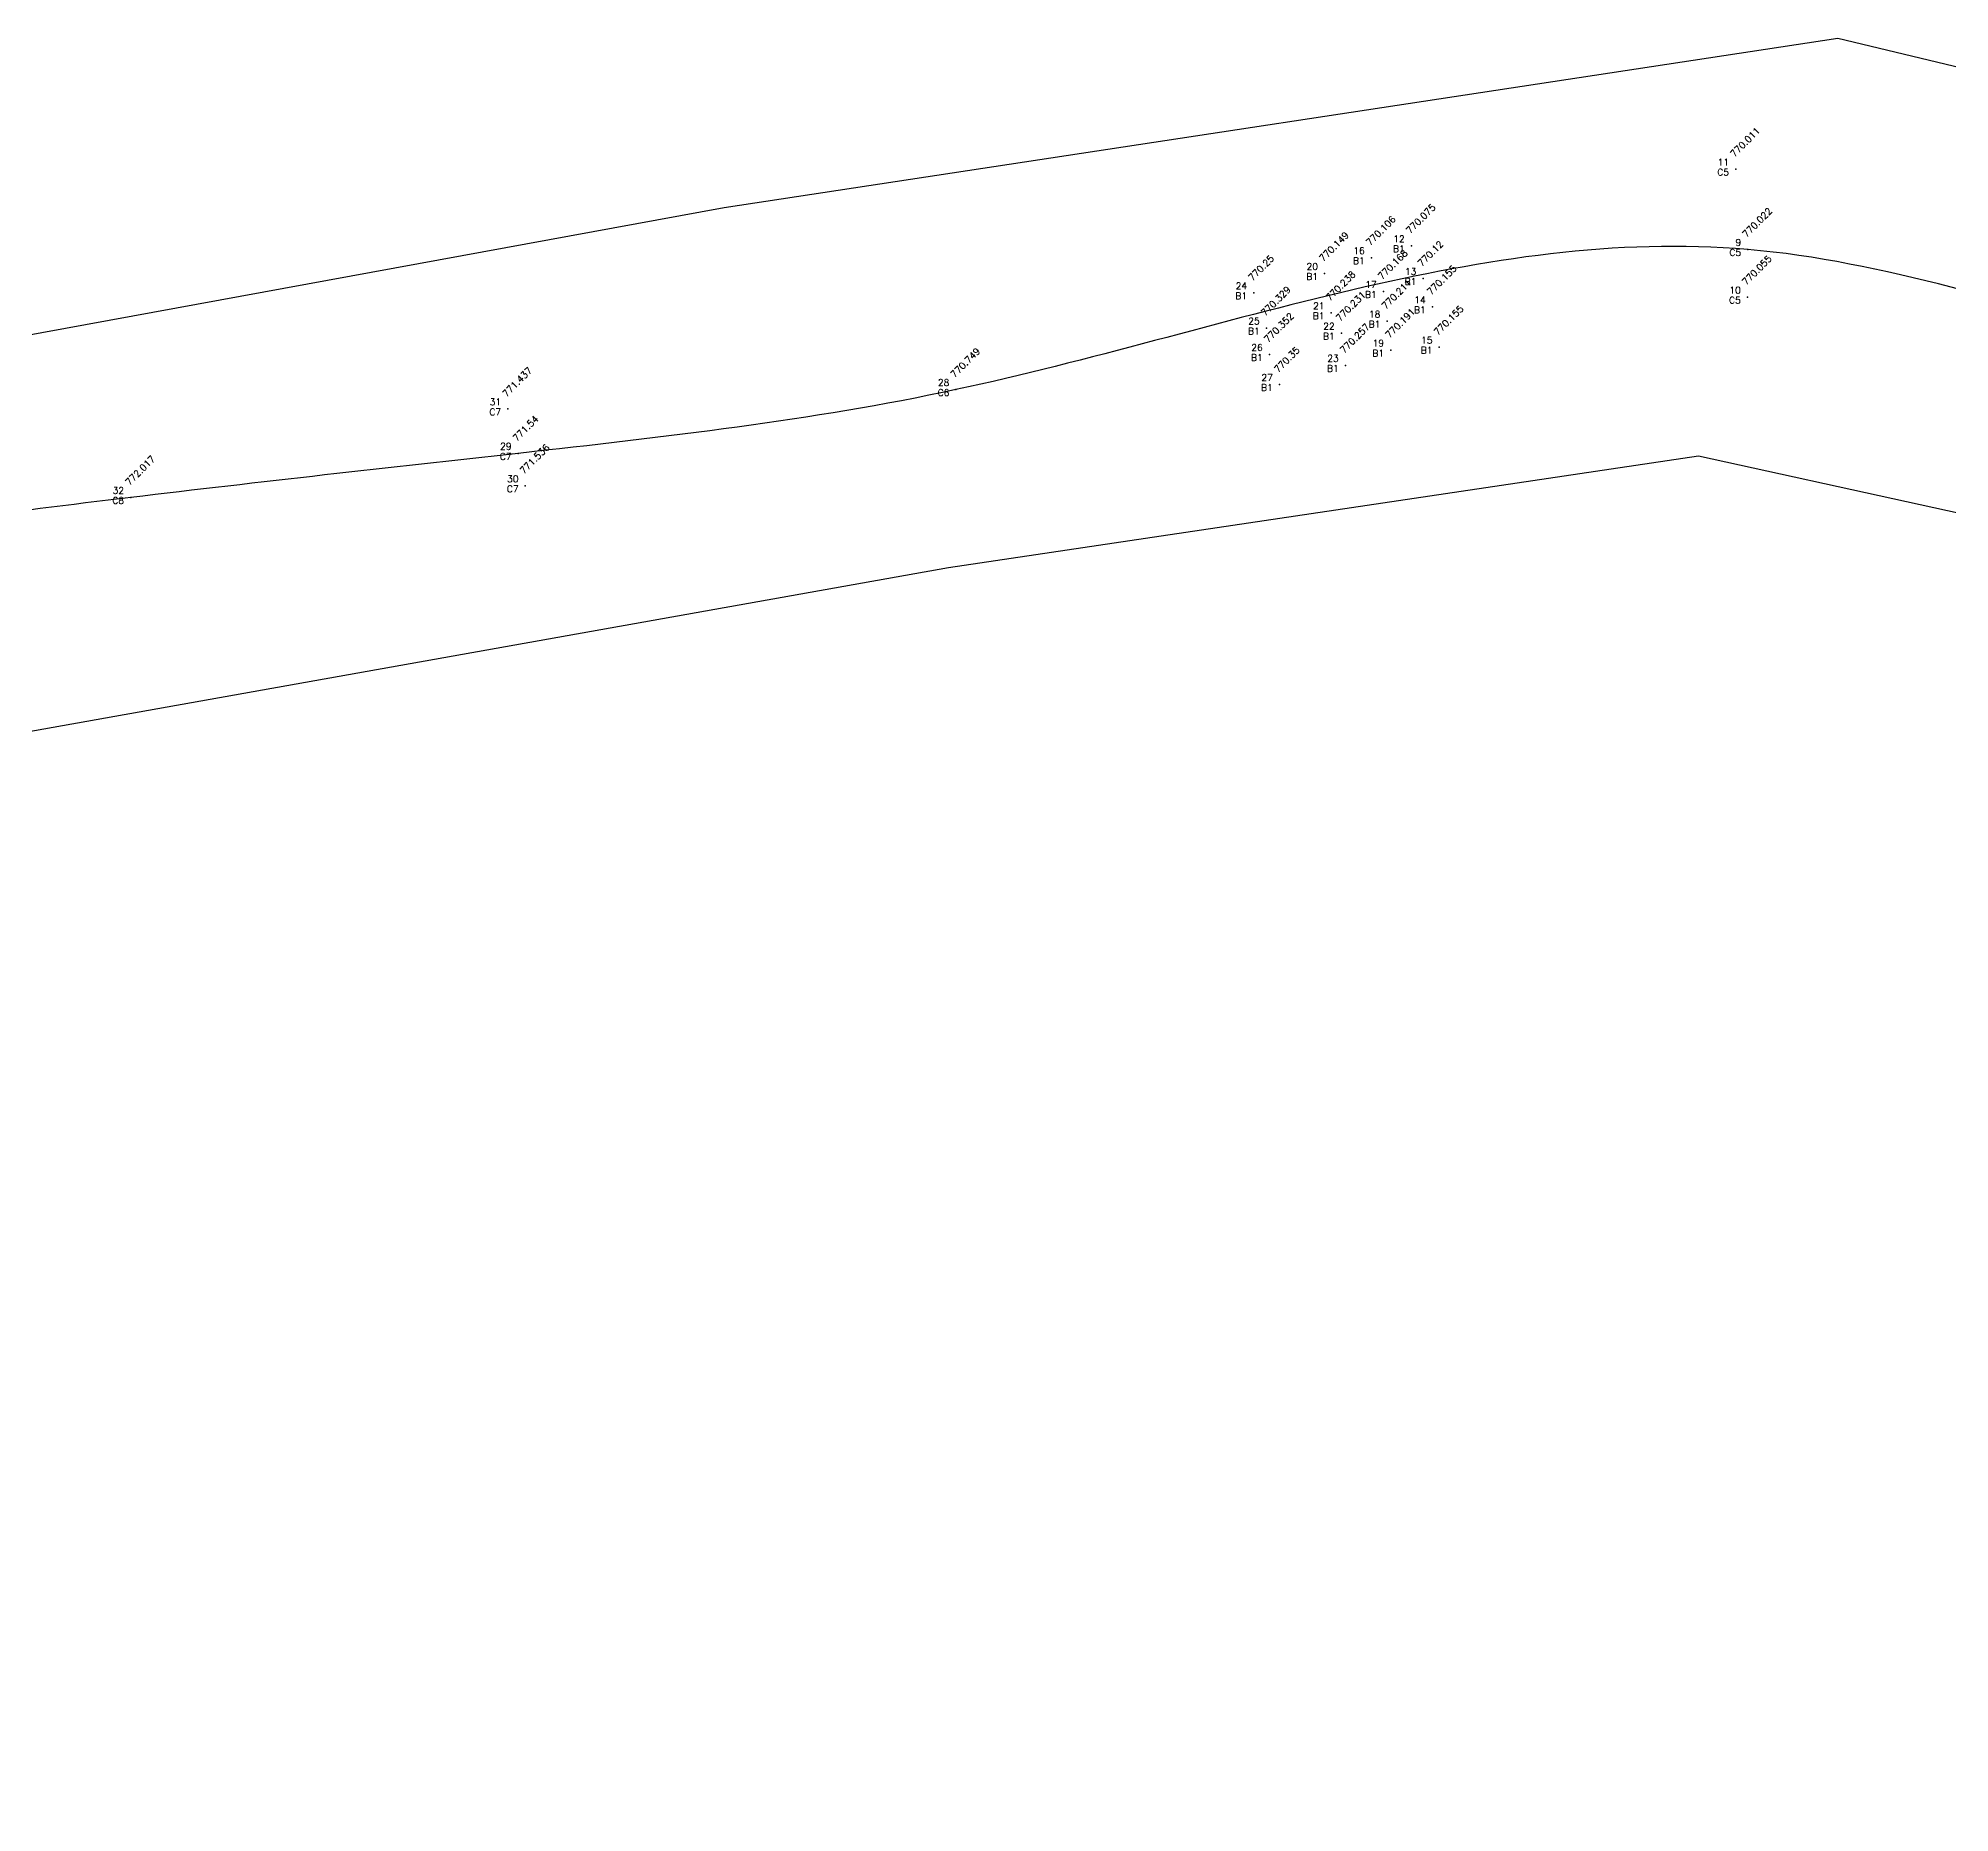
# Model space of a CAD drawing. Header units: millimetres. Extents: x 2757 to 35141, y 547 to 28513.
# Drawn here: x 4239.6 to 4620.9, y 1817.7 to 2171.5 of the extents above; entities that cross this region are included whole.
import ezdxf
from ezdxf.enums import TextEntityAlignment as Align

# ---------------------------------------------------------------- set-up
doc = ezdxf.new("R2010")
doc.units = ezdxf.units.MM
for name, color, linetype in [('Boundary', 6, 'Continuous'), ('Points', 7, 'Continuous'), ('Points-ELV', 6, 'Continuous'), ('Points-NUM', 4, 'Continuous'), ('Points-TXT', 3, 'Continuous')]:
    doc.layers.add(name, color=color, linetype=linetype)
doc.styles.add('romans', font='romans.shx')

# ---------------------------------------------------------------- blocks, each defined once
blk = doc.blocks.new('POINTS')
at = {"layer": 'Points'}
blk.add_line((0, 0), (0, 0), dxfattribs=at)
blk.add_point((0, 0), dxfattribs=at)
at = {"layer": 'Points-ELV', "style": 'romans'}
blk.add_attdef('ELEV', text='', height=1, rotation=45, dxfattribs=at).set_placement((0, 0), align=Align.BOTTOM_LEFT)
at = {"layer": 'Points-NUM', "style": 'romans'}
blk.add_attdef('PTNUM', text='', height=1, dxfattribs=at).set_placement((0, 0), align=Align.BOTTOM_RIGHT)
at = {"layer": 'Points-TXT', "style": 'romans'}
blk.add_attdef('DESC', text='', height=1, dxfattribs=at).set_placement((0, 0), align=Align.BOTTOM_RIGHT)

msp = doc.modelspace()

# ---------------------------------------------------------------- linework, layer by layer
msp.add_spline([(4966.47153, 2026.88295, 4178.77906), (4864.90816, 2053.93016, 4111.80064), (4740.98663, 2092.85027, 4111.96594), (4661.51475, 2110.97992, 4105.45526), (4580.62983, 2129.41352, 4105.95116), (4422.6832, 2101.46718, 4109.82771), (4335.36757, 2088.76043, 4114.04552), (4258.08192, 2079.96221, 4116.58901), (4186.23516, 2069.04176, 4117.54348), (4111.17838, 2049.69635, 4118.13536), (4050.22541, 2033.95021, 4118.86588), (3849.49279, 1977.04975, 4126.21905), (3798.99104, 1967.89961, 4126.51233), (3684.92884, 1926.2014, 4129.10913), (3616.84132, 1907.18126, 4129.83432)], degree=3)
at = {"layer": 'Boundary'}
msp.add_polyline3d([(3394.59451, 1895.22687, 0), (3533.09326, 1919.04458, 0), (3726.25291, 1975.80556, 0), (3974.02179, 2046.80928, 0), (4188.03252, 2103.27229, 0), (4376.41949, 2137.76439, 0), (4598.60109, 2171.53792, 0), (4802.29259, 2122.67055, 0), (4989.96054, 2055.1235, 0), (5002.18412, 2035.00311, 0), (4986.36536, 2005.5411, 0), (4953.28978, 1992.60656, 0), (4860.53436, 2012.72696, 0), (4659.20477, 2068.77663, 0), (4570.76354, 2088.17844, 0), (4421.20442, 2065.90229, 0), (4053.50058, 2000.41063, 0), (3852.89001, 1945.07954, 0), (3539.05616, 1853.61755, 0), (3376.55441, 1817.68827, 0)], dxfattribs=at)

# ---------------------------------------------------------------- block references
at = {"layer": 'Points', "linetype": 'Continuous'}
ref = msp.add_blockref('POINTS', (4578.20365, 2145.4316, 4105.89251), dxfattribs=dict(at, xscale=5.332251757533057, yscale=5.332251757533057, zscale=5.332251757533057))
ref.add_attrib('PTNUM', '11', dxfattribs={"layer": 'Points-NUM', "height": 1.333063, "style": 'romans'}).set_placement((4576.87059, 2145.76487, 4105.89251), align=Align.BOTTOM_RIGHT)
ref.add_attrib('DESC', 'C5', dxfattribs={"layer": 'Points-TXT', "height": 1.333063, "style": 'romans'}).set_placement((4576.87059, 2143.76527, 4105.89251), align=Align.BOTTOM_RIGHT)
ref.add_attrib('ELEV', '770.011', dxfattribs={"layer": 'Points-ELV', "height": 1.333063, "rotation": 45, "style": 'romans'}).set_placement((4578.20365, 2147.43119, 4105.89251), align=Align.BOTTOM_LEFT)
ref = msp.add_blockref('POINTS', (4505.54639, 2127.77651, 4106.39907), dxfattribs=dict(at, xscale=5.332251757533057, yscale=5.332251757533057, zscale=5.332251757533057))
ref.add_attrib('PTNUM', '16', dxfattribs={"layer": 'Points-NUM', "height": 1.333063, "style": 'romans'}).set_placement((4504.21333, 2128.10978, 4106.39907), align=Align.BOTTOM_RIGHT)
ref.add_attrib('DESC', 'B1', dxfattribs={"layer": 'Points-TXT', "height": 1.333063, "style": 'romans'}).set_placement((4504.21333, 2126.11019, 4106.39907), align=Align.BOTTOM_RIGHT)
ref.add_attrib('ELEV', '770.106', dxfattribs={"layer": 'Points-ELV', "height": 1.333063, "rotation": 45, "style": 'romans'}).set_placement((4505.54639, 2129.77611, 4106.39907), align=Align.BOTTOM_LEFT)
ref = msp.add_blockref('POINTS', (4513.51277, 2130.14937, 4106.23377), dxfattribs=dict(at, xscale=5.332251757533057, yscale=5.332251757533057, zscale=5.332251757533057))
ref.add_attrib('PTNUM', '12', dxfattribs={"layer": 'Points-NUM', "height": 1.333063, "style": 'romans'}).set_placement((4512.17971, 2130.48263, 4106.23377), align=Align.BOTTOM_RIGHT)
ref.add_attrib('DESC', 'B1', dxfattribs={"layer": 'Points-TXT', "height": 1.333063, "style": 'romans'}).set_placement((4512.17971, 2128.48304, 4106.23377), align=Align.BOTTOM_RIGHT)
ref.add_attrib('ELEV', '770.075', dxfattribs={"layer": 'Points-ELV', "height": 1.333063, "rotation": 45, "style": 'romans'}).set_placement((4513.51277, 2132.14896, 4106.23377), align=Align.BOTTOM_LEFT)
ref = msp.add_blockref('POINTS', (4580.62983, 2129.41352, 4105.95116), dxfattribs=dict(at, xscale=5.332251757533057, yscale=5.332251757533057, zscale=5.332251757533057))
ref.add_attrib('PTNUM', '9', dxfattribs={"layer": 'Points-NUM', "height": 1.33306, "style": 'romans'}).set_placement((4579.29676, 2129.74678, 4105.95116), align=Align.BOTTOM_RIGHT)
ref.add_attrib('DESC', 'C5', dxfattribs={"layer": 'Points-TXT', "height": 1.333063, "style": 'romans'}).set_placement((4579.29676, 2127.74719, 4105.95116), align=Align.BOTTOM_RIGHT)
ref.add_attrib('ELEV', '770.022', dxfattribs={"layer": 'Points-ELV', "height": 1.333063, "rotation": 45, "style": 'romans'}).set_placement((4580.62983, 2131.41311, 4105.95116), align=Align.BOTTOM_LEFT)
ref = msp.add_blockref('POINTS', (4496.20962, 2124.60382, 4106.62836), dxfattribs=dict(at, xscale=5.332251757533057, yscale=5.332251757533057, zscale=5.332251757533057))
ref.add_attrib('PTNUM', '20', dxfattribs={"layer": 'Points-NUM', "height": 1.333063, "style": 'romans'}).set_placement((4494.87655, 2124.93709, 4106.62836), align=Align.BOTTOM_RIGHT)
ref.add_attrib('DESC', 'B1', dxfattribs={"layer": 'Points-TXT', "height": 1.333063, "style": 'romans'}).set_placement((4494.87655, 2122.9375, 4106.62836), align=Align.BOTTOM_RIGHT)
ref.add_attrib('ELEV', '770.149', dxfattribs={"layer": 'Points-ELV', "height": 1.333063, "rotation": 45, "style": 'romans'}).set_placement((4496.20962, 2126.60342, 4106.62836), align=Align.BOTTOM_LEFT)
ref = msp.add_blockref('POINTS', (4482.08448, 2120.75927, 4107.16692), dxfattribs=dict(at, xscale=5.332251757533057, yscale=5.332251757533057, zscale=5.332251757533057))
ref.add_attrib('PTNUM', '24', dxfattribs={"layer": 'Points-NUM', "height": 1.333063, "style": 'romans'}).set_placement((4480.75142, 2121.09254, 4107.16692), align=Align.BOTTOM_RIGHT)
ref.add_attrib('DESC', 'B1', dxfattribs={"layer": 'Points-TXT', "height": 1.333063, "style": 'romans'}).set_placement((4480.75142, 2119.09294, 4107.16692), align=Align.BOTTOM_RIGHT)
ref.add_attrib('ELEV', '770.25', dxfattribs={"layer": 'Points-ELV', "height": 1.333063, "rotation": 45, "style": 'romans'}).set_placement((4482.08448, 2122.75887, 4107.16692), align=Align.BOTTOM_LEFT)
ref = msp.add_blockref('POINTS', (4507.92457, 2121.02055, 4106.72967), dxfattribs=dict(at, xscale=5.332251757533057, yscale=5.332251757533057, zscale=5.332251757533057))
ref.add_attrib('PTNUM', '17', dxfattribs={"layer": 'Points-NUM', "height": 1.333063, "style": 'romans'}).set_placement((4506.59151, 2121.35382, 4106.72967), align=Align.BOTTOM_RIGHT)
ref.add_attrib('DESC', 'B1', dxfattribs={"layer": 'Points-TXT', "height": 1.333063, "style": 'romans'}).set_placement((4506.59151, 2119.35422, 4106.72967), align=Align.BOTTOM_RIGHT)
ref.add_attrib('ELEV', '770.168', dxfattribs={"layer": 'Points-ELV', "height": 1.333063, "rotation": 45, "style": 'romans'}).set_placement((4507.92457, 2123.02015, 4106.72967), align=Align.BOTTOM_LEFT)
ref = msp.add_blockref('POINTS', (4515.84297, 2123.61736, 4106.47372), dxfattribs=dict(at, xscale=5.332251757533057, yscale=5.332251757533057, zscale=5.332251757533057))
ref.add_attrib('PTNUM', '13', dxfattribs={"layer": 'Points-NUM', "height": 1.333063, "style": 'romans'}).set_placement((4514.5099, 2123.95062, 4106.47372), align=Align.BOTTOM_RIGHT)
ref.add_attrib('DESC', 'B1', dxfattribs={"layer": 'Points-TXT', "height": 1.333063, "style": 'romans'}).set_placement((4514.5099, 2121.95103, 4106.47372), align=Align.BOTTOM_RIGHT)
ref.add_attrib('ELEV', '770.12', dxfattribs={"layer": 'Points-ELV', "height": 1.333063, "rotation": 45, "style": 'romans'}).set_placement((4515.84297, 2125.61695, 4106.47372), align=Align.BOTTOM_LEFT)
ref = msp.add_blockref('POINTS', (4580.56051, 2119.90078, 4106.12713), dxfattribs=dict(at, xscale=5.332251757533057, yscale=5.332251757533057, zscale=5.332251757533057))
ref.add_attrib('PTNUM', '10', dxfattribs={"layer": 'Points-NUM', "height": 1.333063, "style": 'romans'}).set_placement((4579.22744, 2120.23404, 4106.12713), align=Align.BOTTOM_RIGHT)
ref.add_attrib('DESC', 'C5', dxfattribs={"layer": 'Points-TXT', "height": 1.333063, "style": 'romans'}).set_placement((4579.22744, 2118.23445, 4106.12713), align=Align.BOTTOM_RIGHT)
ref.add_attrib('ELEV', '770.055', dxfattribs={"layer": 'Points-ELV', "height": 1.333063, "rotation": 45, "style": 'romans'}).set_placement((4580.56051, 2121.90037, 4106.12713), align=Align.BOTTOM_LEFT)
ref = msp.add_blockref('POINTS', (4497.53201, 2116.77608, 4107.10293), dxfattribs=dict(at, xscale=5.332251757533057, yscale=5.332251757533057, zscale=5.332251757533057))
ref.add_attrib('PTNUM', '21', dxfattribs={"layer": 'Points-NUM', "height": 1.333063, "style": 'romans'}).set_placement((4496.19895, 2117.10934, 4107.10293), align=Align.BOTTOM_RIGHT)
ref.add_attrib('DESC', 'B1', dxfattribs={"layer": 'Points-TXT', "height": 1.333063, "style": 'romans'}).set_placement((4496.19895, 2115.10975, 4107.10293), align=Align.BOTTOM_RIGHT)
ref.add_attrib('ELEV', '770.238', dxfattribs={"layer": 'Points-ELV', "height": 1.333063, "rotation": 45, "style": 'romans'}).set_placement((4497.53201, 2118.77567, 4107.10293), align=Align.BOTTOM_LEFT)
ref = msp.add_blockref('POINTS', (4517.70925, 2117.95451, 4106.66035), dxfattribs=dict(at, xscale=5.332251757533057, yscale=5.332251757533057, zscale=5.332251757533057))
ref.add_attrib('PTNUM', '14', dxfattribs={"layer": 'Points-NUM', "height": 1.333063, "style": 'romans'}).set_placement((4516.37619, 2118.28777, 4106.66035), align=Align.BOTTOM_RIGHT)
ref.add_attrib('DESC', 'B1', dxfattribs={"layer": 'Points-TXT', "height": 1.333063, "style": 'romans'}).set_placement((4516.37619, 2116.28818, 4106.66035), align=Align.BOTTOM_RIGHT)
ref.add_attrib('ELEV', '770.155', dxfattribs={"layer": 'Points-ELV', "height": 1.333063, "rotation": 45, "style": 'romans'}).set_placement((4517.70925, 2119.9541, 4106.66035), align=Align.BOTTOM_LEFT)
ref = msp.add_blockref('POINTS', (4484.59597, 2113.74736, 4107.58816), dxfattribs=dict(at, xscale=5.332251757533057, yscale=5.332251757533057, zscale=5.332251757533057))
ref.add_attrib('PTNUM', '25', dxfattribs={"layer": 'Points-NUM', "height": 1.333063, "style": 'romans'}).set_placement((4483.26291, 2114.08063, 4107.58816), align=Align.BOTTOM_RIGHT)
ref.add_attrib('DESC', 'B1', dxfattribs={"layer": 'Points-TXT', "height": 1.333063, "style": 'romans'}).set_placement((4483.26291, 2112.08103, 4107.58816), align=Align.BOTTOM_RIGHT)
ref.add_attrib('ELEV', '770.329', dxfattribs={"layer": 'Points-ELV', "height": 1.333063, "rotation": 45, "style": 'romans'}).set_placement((4484.59597, 2115.74695, 4107.58816), align=Align.BOTTOM_LEFT)
ref = msp.add_blockref('POINTS', (4499.5476, 2112.70224, 4107.0656), dxfattribs=dict(at, xscale=5.332251757533057, yscale=5.332251757533057, zscale=5.332251757533057))
ref.add_attrib('PTNUM', '22', dxfattribs={"layer": 'Points-NUM', "height": 1.333063, "style": 'romans'}).set_placement((4498.21454, 2113.0355, 4107.0656), align=Align.BOTTOM_RIGHT)
ref.add_attrib('DESC', 'B1', dxfattribs={"layer": 'Points-TXT', "height": 1.333063, "style": 'romans'}).set_placement((4498.21454, 2111.03591, 4107.0656), align=Align.BOTTOM_RIGHT)
ref.add_attrib('ELEV', '770.231', dxfattribs={"layer": 'Points-ELV', "height": 1.333063, "rotation": 45, "style": 'romans'}).set_placement((4499.5476, 2114.70183, 4107.0656), align=Align.BOTTOM_LEFT)
ref = msp.add_blockref('POINTS', (4508.66576, 2115.11242, 4106.95896), dxfattribs=dict(at, xscale=5.332251757533057, yscale=5.332251757533057, zscale=5.332251757533057))
ref.add_attrib('PTNUM', '18', dxfattribs={"layer": 'Points-NUM', "height": 1.333063, "style": 'romans'}).set_placement((4507.33269, 2115.44568, 4106.95896), align=Align.BOTTOM_RIGHT)
ref.add_attrib('DESC', 'B1', dxfattribs={"layer": 'Points-TXT', "height": 1.333063, "style": 'romans'}).set_placement((4507.33269, 2113.44609, 4106.95896), align=Align.BOTTOM_RIGHT)
ref.add_attrib('ELEV', '770.211', dxfattribs={"layer": 'Points-ELV', "height": 1.333063, "rotation": 45, "style": 'romans'}).set_placement((4508.66576, 2117.11201, 4106.95896), align=Align.BOTTOM_LEFT)
ref = msp.add_blockref('POINTS', (4485.19852, 2108.45243, 4107.71081), dxfattribs=dict(at, xscale=5.332251757533057, yscale=5.332251757533057, zscale=5.332251757533057))
ref.add_attrib('PTNUM', '26', dxfattribs={"layer": 'Points-NUM', "height": 1.333063, "style": 'romans'}).set_placement((4483.86545, 2108.7857, 4107.71081), align=Align.BOTTOM_RIGHT)
ref.add_attrib('DESC', 'B1', dxfattribs={"layer": 'Points-TXT', "height": 1.333063, "style": 'romans'}).set_placement((4483.86545, 2106.78611, 4107.71081), align=Align.BOTTOM_RIGHT)
ref.add_attrib('ELEV', '770.352', dxfattribs={"layer": 'Points-ELV', "height": 1.333063, "rotation": 45, "style": 'romans'}).set_placement((4485.19852, 2110.45203, 4107.71081), align=Align.BOTTOM_LEFT)
ref = msp.add_blockref('POINTS', (4509.40161, 2109.33226, 4106.85231), dxfattribs=dict(at, xscale=5.332251757533057, yscale=5.332251757533057, zscale=5.332251757533057))
ref.add_attrib('PTNUM', '19', dxfattribs={"layer": 'Points-NUM', "height": 1.333063, "style": 'romans'}).set_placement((4508.06854, 2109.66552, 4106.85231), align=Align.BOTTOM_RIGHT)
ref.add_attrib('DESC', 'B1', dxfattribs={"layer": 'Points-TXT', "height": 1.333063, "style": 'romans'}).set_placement((4508.06854, 2107.66593, 4106.85231), align=Align.BOTTOM_RIGHT)
ref.add_attrib('ELEV', '770.191', dxfattribs={"layer": 'Points-ELV', "height": 1.333063, "rotation": 45, "style": 'romans'}).set_placement((4509.40161, 2111.33185, 4106.85231), align=Align.BOTTOM_LEFT)
ref = msp.add_blockref('POINTS', (4519.07431, 2109.91347, 4106.66035), dxfattribs=dict(at, xscale=5.332251757533057, yscale=5.332251757533057, zscale=5.332251757533057))
ref.add_attrib('PTNUM', '15', dxfattribs={"layer": 'Points-NUM', "height": 1.333063, "style": 'romans'}).set_placement((4517.74125, 2110.24674, 4106.66035), align=Align.BOTTOM_RIGHT)
ref.add_attrib('DESC', 'B1', dxfattribs={"layer": 'Points-TXT', "height": 1.333063, "style": 'romans'}).set_placement((4517.74125, 2108.24714, 4106.66035), align=Align.BOTTOM_RIGHT)
ref.add_attrib('ELEV', '770.155', dxfattribs={"layer": 'Points-ELV', "height": 1.333063, "rotation": 45, "style": 'romans'}).set_placement((4519.07431, 2111.91307, 4106.66035), align=Align.BOTTOM_LEFT)
ref = msp.add_blockref('POINTS', (4500.35811, 2106.30887, 4107.20424), dxfattribs=dict(at, xscale=5.332251757533057, yscale=5.332251757533057, zscale=5.332251757533057))
ref.add_attrib('PTNUM', '23', dxfattribs={"layer": 'Points-NUM', "height": 1.333063, "style": 'romans'}).set_placement((4499.02504, 2106.64213, 4107.20424), align=Align.BOTTOM_RIGHT)
ref.add_attrib('DESC', 'B1', dxfattribs={"layer": 'Points-TXT', "height": 1.333063, "style": 'romans'}).set_placement((4499.02504, 2104.64254, 4107.20424), align=Align.BOTTOM_RIGHT)
ref.add_attrib('ELEV', '770.257', dxfattribs={"layer": 'Points-ELV', "height": 1.333063, "rotation": 45, "style": 'romans'}).set_placement((4500.35811, 2108.30846, 4107.20424), align=Align.BOTTOM_LEFT)
ref = msp.add_blockref('POINTS', (4422.6832, 2101.46718, 4109.82771), dxfattribs=dict(at, xscale=5.332251757533057, yscale=5.332251757533057, zscale=5.332251757533057))
ref.add_attrib('PTNUM', '28', dxfattribs={"layer": 'Points-NUM', "height": 1.333063, "style": 'romans'}).set_placement((4421.35013, 2101.80045, 4109.82771), align=Align.BOTTOM_RIGHT)
ref.add_attrib('DESC', 'C6', dxfattribs={"layer": 'Points-TXT', "height": 1.333063, "style": 'romans'}).set_placement((4421.35013, 2099.80086, 4109.82771), align=Align.BOTTOM_RIGHT)
ref.add_attrib('ELEV', '770.749', dxfattribs={"layer": 'Points-ELV', "height": 1.333063, "rotation": 45, "style": 'romans'}).set_placement((4422.6832, 2103.46678, 4109.82771), align=Align.BOTTOM_LEFT)
ref = msp.add_blockref('POINTS', (4487.21944, 2102.47498, 4107.70014), dxfattribs=dict(at, xscale=5.332251757533057, yscale=5.332251757533057, zscale=5.332251757533057))
ref.add_attrib('PTNUM', '27', dxfattribs={"layer": 'Points-NUM', "height": 1.333063, "style": 'romans'}).set_placement((4485.88638, 2102.80825, 4107.70014), align=Align.BOTTOM_RIGHT)
ref.add_attrib('DESC', 'B1', dxfattribs={"layer": 'Points-TXT', "height": 1.333063, "style": 'romans'}).set_placement((4485.88638, 2100.80865, 4107.70014), align=Align.BOTTOM_RIGHT)
ref.add_attrib('ELEV', '770.35', dxfattribs={"layer": 'Points-ELV', "height": 1.333063, "rotation": 45, "style": 'romans'}).set_placement((4487.21944, 2104.47457, 4107.70014), align=Align.BOTTOM_LEFT)
ref = msp.add_blockref('POINTS', (4333.29866, 2097.61197, 4113.4963), dxfattribs=dict(at, xscale=5.332251757533057, yscale=5.332251757533057, zscale=5.332251757533057))
ref.add_attrib('PTNUM', '31', dxfattribs={"layer": 'Points-NUM', "height": 1.333063, "style": 'romans'}).set_placement((4331.9656, 2097.94523, 4113.4963), align=Align.BOTTOM_RIGHT)
ref.add_attrib('DESC', 'C7', dxfattribs={"layer": 'Points-TXT', "height": 1.333063, "style": 'romans'}).set_placement((4331.9656, 2095.94564, 4113.4963), align=Align.BOTTOM_RIGHT)
ref.add_attrib('ELEV', '771.437', dxfattribs={"layer": 'Points-ELV', "height": 1.333063, "rotation": 45, "style": 'romans'}).set_placement((4333.29866, 2099.61156, 4113.4963), align=Align.BOTTOM_LEFT)
ref = msp.add_blockref('POINTS', (4335.36757, 2088.76043, 4114.04552), dxfattribs=dict(at, xscale=5.332251757533057, yscale=5.332251757533057, zscale=5.332251757533057))
ref.add_attrib('PTNUM', '29', dxfattribs={"layer": 'Points-NUM', "height": 1.333063, "style": 'romans'}).set_placement((4334.03451, 2089.09369, 4114.04552), align=Align.BOTTOM_RIGHT)
ref.add_attrib('DESC', 'C7', dxfattribs={"layer": 'Points-TXT', "height": 1.333063, "style": 'romans'}).set_placement((4334.03451, 2087.0941, 4114.04552), align=Align.BOTTOM_RIGHT)
ref.add_attrib('ELEV', '771.54', dxfattribs={"layer": 'Points-ELV', "height": 1.333063, "rotation": 45, "style": 'romans'}).set_placement((4335.36757, 2090.76002, 4114.04552), align=Align.BOTTOM_LEFT)
ref = msp.add_blockref('POINTS', (4336.76462, 2082.26575, 4114.02419), dxfattribs=dict(at, xscale=5.332251757533057, yscale=5.332251757533057, zscale=5.332251757533057))
ref.add_attrib('PTNUM', '30', dxfattribs={"layer": 'Points-NUM', "height": 1.333063, "style": 'romans'}).set_placement((4335.43156, 2082.59901, 4114.02419), align=Align.BOTTOM_RIGHT)
ref.add_attrib('DESC', 'C7', dxfattribs={"layer": 'Points-TXT', "height": 1.333063, "style": 'romans'}).set_placement((4335.43156, 2080.59942, 4114.02419), align=Align.BOTTOM_RIGHT)
ref.add_attrib('ELEV', '771.536', dxfattribs={"layer": 'Points-ELV', "height": 1.333063, "rotation": 45, "style": 'romans'}).set_placement((4336.76462, 2084.26534, 4114.02419), align=Align.BOTTOM_LEFT)
ref = msp.add_blockref('POINTS', (4258.08192, 2079.96221, 4116.58901), dxfattribs=dict(at, xscale=5.332251757533057, yscale=5.332251757533057, zscale=5.332251757533057))
ref.add_attrib('PTNUM', '32', dxfattribs={"layer": 'Points-NUM', "height": 1.333063, "style": 'romans'}).set_placement((4256.74885, 2080.29548, 4116.58901), align=Align.BOTTOM_RIGHT)
ref.add_attrib('DESC', 'C8', dxfattribs={"layer": 'Points-TXT', "height": 1.333063, "style": 'romans'}).set_placement((4256.74885, 2078.29588, 4116.58901), align=Align.BOTTOM_RIGHT)
ref.add_attrib('ELEV', '772.017', dxfattribs={"layer": 'Points-ELV', "height": 1.333063, "rotation": 45, "style": 'romans'}).set_placement((4258.08192, 2081.96181, 4116.58901), align=Align.BOTTOM_LEFT)

doc.saveas('drawing.dxf')
